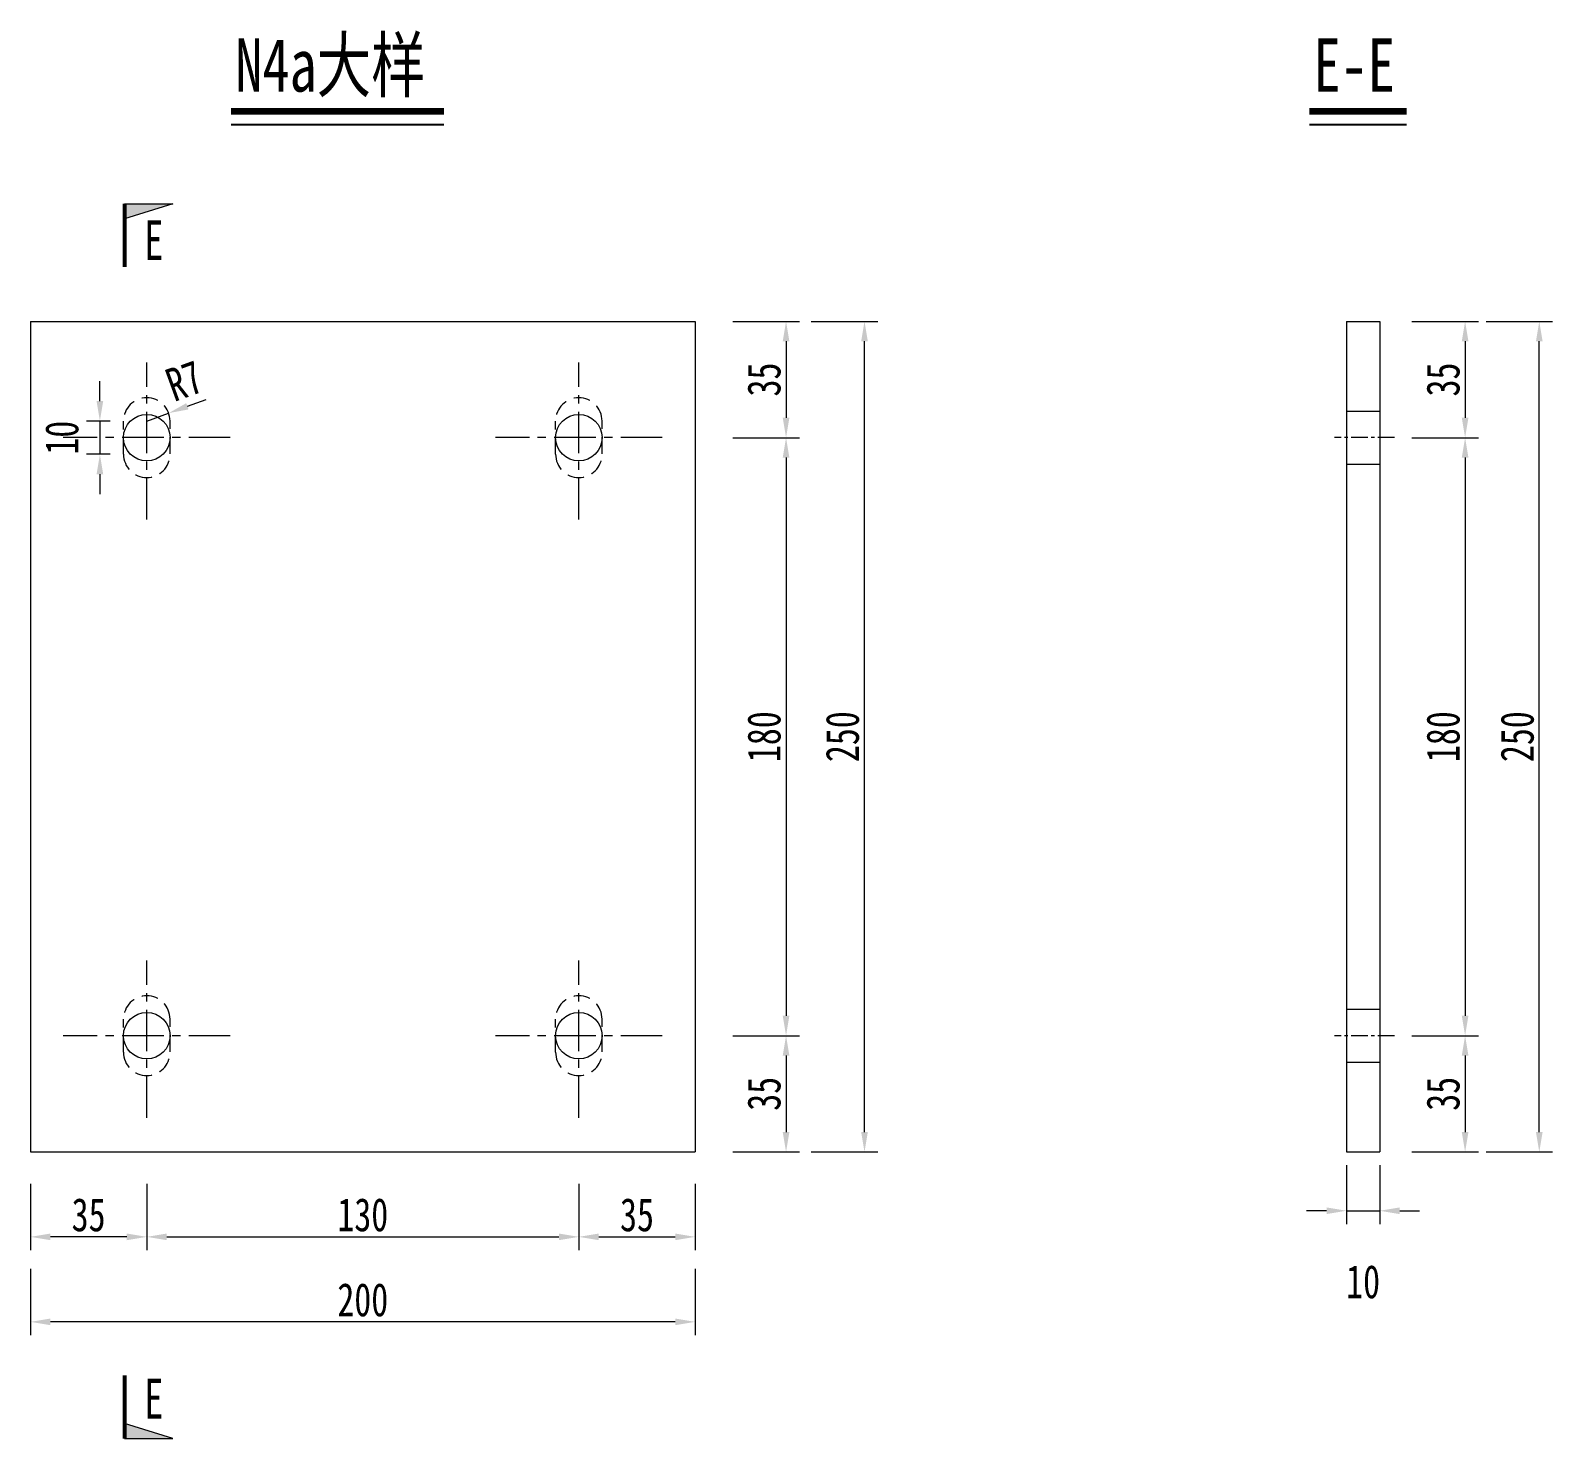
# Model space of a CAD drawing. Extents: x 98573 to 114325, y 0 to 100142.
# Drawn here: x 111206.5 to 111664.4, y 51992.3 to 52416.7 of the extents above; entities that cross this region are included whole.
import ezdxf
from ezdxf.enums import TextEntityAlignment as Align

# ---------------------------------------------------------------- set-up
doc = ezdxf.new("R2010")
doc.units = 0
doc.header["$MEASUREMENT"] = 0
doc.linetypes.add('CENTERX2', pattern=[4, 2.5, -0.5, 0.5, -0.5])
doc.linetypes.add('DASHED2', pattern=[0.375, 0.25, -0.125])
doc.layers.get('0').update_dxf_attribs({"lineweight": 13})
doc.layers.get('Defpoints').update_dxf_attribs({"color": 9, "lineweight": 5})
for name, color, linetype, lineweight in [('dashed', 4, 'DASHED2', 5), ('中心线', 2, 'CENTERX2', 15), ('文字', 7, 'Continuous', 5), ('文字说明', 7, 'Continuous', 5), ('标注', 4, 'Continuous', 13), ('钢板双线', 1, 'Continuous', 13)]:
    doc.layers.add(name, color=color, linetype=linetype, lineweight=lineweight)
doc.styles.get("Standard").update_dxf_attribs({"font": '仿宋_GB2312.ttf', "width": 0.75})
doc.dimstyles.new('0.1', dxfattribs={"dimscale": 0, "dimtxt": 2.5, "dimasz": 1.5, "dimexe": 1, "dimexo": 1, "dimgap": 0.4, "dimtad": 1, "dimdec": 1, "dimdsep": 46, "dimtxsty": 'Standard', "dimcen": 0.2, "dimclrd": 256, "dimclre": 256, "dimclrt": 256, "dimadec": 3, "dimazin": 2, "dimtfac": 1, "dimtdec": 1, "dimtmove": 2, "dimatfit": 3, "dimfxl": 4, "dimfxlon": 1, "dimtolj": 1, "dimtzin": 0, "dimlwd": -1, "dimlwe": -1, "dimarcsym": 0})

# ---------------------------------------------------------------- blocks, each defined once
blk = doc.blocks.new('*D701')
at = {"layer": 'Defpoints', "color": 0, "transparency": 16777216}
for p in [(111406.45, 52329.12), (111371.45, 52294.12), (111433.8, 52294.12)]:
    blk.add_point(p, dxfattribs=at)
at = {"layer": '标注', "transparency": 16777216}
for p, q in [((111417.8, 52329.12), (111437.8, 52329.12)), ((111417.8, 52294.12), (111437.8, 52294.12))]:
    blk.add_line(p, q, dxfattribs=at)
at = {"layer": '标注', "color": 4, "transparency": 16777216}
blk.add_line((111433.8, 52323.12), (111433.8, 52300.12), dxfattribs=at)
for points in [[(111432.8, 52323.12), (111434.8, 52323.12), (111433.8, 52329.12)], [(111432.8, 52300.12), (111434.8, 52300.12), (111433.8, 52294.12)]]:
    blk.add_solid(points, dxfattribs=at)
at = {"layer": '标注', "transparency": 16777216, "insert": (111427.2, 52311.62), "char_height": 10, "attachment_point": 5, "rotation": 90}
blk.add_mtext('\\A1;35', dxfattribs=at)
blk = doc.blocks.new('*D702')
at = {"layer": 'Defpoints', "color": 0, "transparency": 16777216}
for p in [(111361.45, 52294.12), (111371.45, 52114.12), (111433.8, 52114.12)]:
    blk.add_point(p, dxfattribs=at)
at = {"layer": '标注', "transparency": 16777216}
for p, q in [((111417.8, 52294.12), (111437.8, 52294.12)), ((111417.8, 52114.12), (111437.8, 52114.12))]:
    blk.add_line(p, q, dxfattribs=at)
at = {"layer": '标注', "color": 4, "transparency": 16777216}
blk.add_line((111433.8, 52288.12), (111433.8, 52120.12), dxfattribs=at)
for points in [[(111432.8, 52288.12), (111434.8, 52288.12), (111433.8, 52294.12)], [(111432.8, 52120.12), (111434.8, 52120.12), (111433.8, 52114.12)]]:
    blk.add_solid(points, dxfattribs=at)
at = {"layer": '标注', "transparency": 16777216, "insert": (111427.2, 52204.12), "char_height": 10, "attachment_point": 5, "rotation": 90}
blk.add_mtext('\\A1;180', dxfattribs=at)
blk = doc.blocks.new('*D703')
at = {"layer": 'Defpoints', "color": 0, "transparency": 16777216}
for p in [(111361.45, 52114.12), (111406.45, 52079.12), (111433.8, 52079.12)]:
    blk.add_point(p, dxfattribs=at)
at = {"layer": '标注', "transparency": 16777216}
for p, q in [((111417.8, 52114.12), (111437.8, 52114.12)), ((111417.8, 52079.12), (111437.8, 52079.12))]:
    blk.add_line(p, q, dxfattribs=at)
at = {"layer": '标注', "color": 4, "transparency": 16777216}
blk.add_line((111433.8, 52108.12), (111433.8, 52085.12), dxfattribs=at)
for points in [[(111432.8, 52108.12), (111434.8, 52108.12), (111433.8, 52114.12)], [(111432.8, 52085.12), (111434.8, 52085.12), (111433.8, 52079.12)]]:
    blk.add_solid(points, dxfattribs=at)
at = {"layer": '标注', "transparency": 16777216, "insert": (111427.2, 52096.62), "char_height": 10, "attachment_point": 5, "rotation": 90}
blk.add_mtext('\\A1;35', dxfattribs=at)
blk = doc.blocks.new('*D704')
at = {"layer": 'Defpoints', "color": 0, "transparency": 16777216}
for p in [(111241.45, 52114.12), (111206.45, 52079.12), (111206.45, 52053.57)]:
    blk.add_point(p, dxfattribs=at)
at = {"layer": '标注', "transparency": 16777216}
for p, q in [((111206.45, 52069.57), (111206.45, 52049.57)), ((111241.45, 52069.57), (111241.45, 52049.57))]:
    blk.add_line(p, q, dxfattribs=at)
at = {"layer": '标注', "color": 4, "transparency": 16777216}
blk.add_line((111235.45, 52053.57), (111212.45, 52053.57), dxfattribs=at)
for points in [[(111212.45, 52054.57), (111212.45, 52052.57), (111206.45, 52053.57)], [(111235.45, 52054.57), (111235.45, 52052.57), (111241.45, 52053.57)]]:
    blk.add_solid(points, dxfattribs=at)
at = {"layer": '标注', "transparency": 16777216, "insert": (111223.95, 52060.17), "char_height": 10, "attachment_point": 5}
blk.add_mtext('\\A1;35', dxfattribs=at)
blk = doc.blocks.new('*D705')
at = {"layer": 'Defpoints', "color": 0, "transparency": 16777216}
for p in [(111241.45, 52114.12), (111371.45, 52114.12), (111371.45, 52053.57)]:
    blk.add_point(p, dxfattribs=at)
at = {"layer": '标注', "transparency": 16777216}
for p, q in [((111241.45, 52069.57), (111241.45, 52049.57)), ((111371.45, 52069.57), (111371.45, 52049.57))]:
    blk.add_line(p, q, dxfattribs=at)
at = {"layer": '标注', "color": 4, "transparency": 16777216}
blk.add_line((111247.45, 52053.57), (111365.45, 52053.57), dxfattribs=at)
for points in [[(111247.45, 52054.57), (111247.45, 52052.57), (111241.45, 52053.57)], [(111365.45, 52054.57), (111365.45, 52052.57), (111371.45, 52053.57)]]:
    blk.add_solid(points, dxfattribs=at)
at = {"layer": '标注', "transparency": 16777216, "insert": (111306.45, 52060.17), "char_height": 10, "attachment_point": 5}
blk.add_mtext('\\A1;130', dxfattribs=at)
blk = doc.blocks.new('*D482')
at = {"layer": 'Defpoints', "color": 0, "transparency": 16777216}
for p in [(111371.45, 52114.12), (111406.45, 52079.12), (111406.45, 52053.57)]:
    blk.add_point(p, dxfattribs=at)
at = {"layer": '标注', "transparency": 16777216}
for p, q in [((111371.45, 52069.57), (111371.45, 52049.57)), ((111406.45, 52069.57), (111406.45, 52049.57))]:
    blk.add_line(p, q, dxfattribs=at)
at = {"layer": '标注', "color": 4, "transparency": 16777216}
blk.add_line((111377.45, 52053.57), (111400.45, 52053.57), dxfattribs=at)
for points in [[(111377.45, 52054.57), (111377.45, 52052.57), (111371.45, 52053.57)], [(111400.45, 52054.57), (111400.45, 52052.57), (111406.45, 52053.57)]]:
    blk.add_solid(points, dxfattribs=at)
at = {"layer": '标注', "transparency": 16777216, "insert": (111388.95, 52060.17), "char_height": 10, "attachment_point": 5}
blk.add_mtext('\\A1;35', dxfattribs=at)
blk = doc.blocks.new('*D706')
at = {"layer": 'Defpoints', "color": 0, "transparency": 16777216}
for p in [(111206.45, 52079.12), (111406.45, 52079.12), (111206.45, 52027.98)]:
    blk.add_point(p, dxfattribs=at)
at = {"layer": '标注', "transparency": 16777216}
for p, q in [((111206.45, 52043.98), (111206.45, 52023.98)), ((111406.45, 52043.98), (111406.45, 52023.98))]:
    blk.add_line(p, q, dxfattribs=at)
at = {"layer": '标注', "color": 4, "transparency": 16777216}
blk.add_line((111400.45, 52027.98), (111212.45, 52027.98), dxfattribs=at)
for points in [[(111212.45, 52028.98), (111212.45, 52026.98), (111206.45, 52027.98)], [(111400.45, 52028.98), (111400.45, 52026.98), (111406.45, 52027.98)]]:
    blk.add_solid(points, dxfattribs=at)
at = {"layer": '标注', "transparency": 16777216, "insert": (111306.45, 52034.58), "char_height": 10, "attachment_point": 5}
blk.add_mtext('\\A1;200', dxfattribs=at)
blk = doc.blocks.new('*D707')
at = {"layer": 'Defpoints', "color": 0, "transparency": 16777216}
for p in [(111406.45, 52329.12), (111457.4, 52329.12), (111406.45, 52079.12)]:
    blk.add_point(p, dxfattribs=at)
at = {"layer": '标注', "transparency": 16777216}
for p, q in [((111441.4, 52329.12), (111461.4, 52329.12)), ((111441.4, 52079.12), (111461.4, 52079.12))]:
    blk.add_line(p, q, dxfattribs=at)
at = {"layer": '标注', "color": 4, "transparency": 16777216}
blk.add_line((111457.4, 52085.12), (111457.4, 52323.12), dxfattribs=at)
for points in [[(111456.4, 52323.12), (111458.4, 52323.12), (111457.4, 52329.12)], [(111456.4, 52085.12), (111458.4, 52085.12), (111457.4, 52079.12)]]:
    blk.add_solid(points, dxfattribs=at)
at = {"layer": '标注', "transparency": 16777216, "insert": (111450.8, 52204.12), "char_height": 10, "attachment_point": 5, "rotation": 90}
blk.add_mtext('\\A1;250', dxfattribs=at)
blk = doc.blocks.new('*D708')
at = {"layer": 'Defpoints', "color": 0, "transparency": 16777216}
for p in [(111612.42, 52329.12), (111612.42, 52294.12), (111638.11, 52294.12)]:
    blk.add_point(p, dxfattribs=at)
at = {"layer": '标注', "transparency": 16777216}
for p, q in [((111622.11, 52329.12), (111642.11, 52329.12)), ((111622.11, 52294.12), (111642.11, 52294.12))]:
    blk.add_line(p, q, dxfattribs=at)
at = {"layer": '标注', "color": 4, "transparency": 16777216}
blk.add_line((111638.11, 52323.12), (111638.11, 52300.12), dxfattribs=at)
for points in [[(111637.11, 52323.12), (111639.11, 52323.12), (111638.11, 52329.12)], [(111637.11, 52300.12), (111639.11, 52300.12), (111638.11, 52294.12)]]:
    blk.add_solid(points, dxfattribs=at)
at = {"layer": '标注', "transparency": 16777216, "insert": (111631.51, 52311.62), "char_height": 10, "attachment_point": 5, "rotation": 90}
blk.add_mtext('\\A1;35', dxfattribs=at)
blk = doc.blocks.new('*D709')
at = {"layer": 'Defpoints', "color": 0, "transparency": 16777216}
for p in [(111612.42, 52294.12), (111607.81, 52114.12), (111638.11, 52114.12)]:
    blk.add_point(p, dxfattribs=at)
at = {"layer": '标注', "transparency": 16777216}
for p, q in [((111622.11, 52294.12), (111642.11, 52294.12)), ((111622.11, 52114.12), (111642.11, 52114.12))]:
    blk.add_line(p, q, dxfattribs=at)
at = {"layer": '标注', "color": 4, "transparency": 16777216}
blk.add_line((111638.11, 52288.12), (111638.11, 52120.12), dxfattribs=at)
for points in [[(111637.11, 52288.12), (111639.11, 52288.12), (111638.11, 52294.12)], [(111637.11, 52120.12), (111639.11, 52120.12), (111638.11, 52114.12)]]:
    blk.add_solid(points, dxfattribs=at)
at = {"layer": '标注', "transparency": 16777216, "insert": (111631.51, 52204.12), "char_height": 10, "attachment_point": 5, "rotation": 90}
blk.add_mtext('\\A1;180', dxfattribs=at)
blk = doc.blocks.new('*D710')
at = {"layer": 'Defpoints', "color": 0, "transparency": 16777216}
for p in [(111607.81, 52114.12), (111607.42, 52079.12), (111638.11, 52079.12)]:
    blk.add_point(p, dxfattribs=at)
at = {"layer": '标注', "transparency": 16777216}
for p, q in [((111622.11, 52114.12), (111642.11, 52114.12)), ((111622.11, 52079.12), (111642.11, 52079.12))]:
    blk.add_line(p, q, dxfattribs=at)
at = {"layer": '标注', "color": 4, "transparency": 16777216}
blk.add_line((111638.11, 52108.12), (111638.11, 52085.12), dxfattribs=at)
for points in [[(111637.11, 52108.12), (111639.11, 52108.12), (111638.11, 52114.12)], [(111637.11, 52085.12), (111639.11, 52085.12), (111638.11, 52079.12)]]:
    blk.add_solid(points, dxfattribs=at)
at = {"layer": '标注', "transparency": 16777216, "insert": (111631.51, 52096.62), "char_height": 10, "attachment_point": 5, "rotation": 90}
blk.add_mtext('\\A1;35', dxfattribs=at)
blk = doc.blocks.new('*D711')
at = {"layer": 'Defpoints', "color": 0, "transparency": 16777216}
for p in [(111612.42, 52329.12), (111660.42, 52329.12), (111612.42, 52079.12)]:
    blk.add_point(p, dxfattribs=at)
at = {"layer": '标注', "transparency": 16777216}
for p, q in [((111644.42, 52329.12), (111664.42, 52329.12)), ((111644.42, 52079.12), (111664.42, 52079.12))]:
    blk.add_line(p, q, dxfattribs=at)
at = {"layer": '标注', "color": 4, "transparency": 16777216}
blk.add_line((111660.42, 52085.12), (111660.42, 52323.12), dxfattribs=at)
for points in [[(111659.42, 52323.12), (111661.42, 52323.12), (111660.42, 52329.12)], [(111659.42, 52085.12), (111661.42, 52085.12), (111660.42, 52079.12)]]:
    blk.add_solid(points, dxfattribs=at)
at = {"layer": '标注', "transparency": 16777216, "insert": (111653.82, 52204.12), "char_height": 10, "attachment_point": 5, "rotation": 90}
blk.add_mtext('\\A1;250', dxfattribs=at)
blk = doc.blocks.new('*D712')
at = {"layer": 'Defpoints', "color": 0, "transparency": 16777216}
for p in [(111602.42, 52079.12), (111612.42, 52079.12), (111612.42, 52061.42)]:
    blk.add_point(p, dxfattribs=at)
at = {"layer": '标注', "transparency": 16777216}
for p, q in [((111602.42, 52075.12), (111602.42, 52057.42)), ((111612.42, 52075.12), (111612.42, 52057.42))]:
    blk.add_line(p, q, dxfattribs=at)
at = {"layer": '标注', "color": 4, "transparency": 16777216}
for p, q in [((111596.42, 52061.42), (111590.42, 52061.42)), ((111602.42, 52061.42), (111612.42, 52061.42)), ((111618.42, 52061.42), (111624.42, 52061.42))]:
    blk.add_line(p, q, dxfattribs=at)
for points in [[(111596.42, 52062.42), (111596.42, 52060.42), (111602.42, 52061.42)], [(111618.42, 52062.42), (111618.42, 52060.42), (111612.42, 52061.42)]]:
    blk.add_solid(points, dxfattribs=at)
at = {"layer": '标注', "transparency": 16777216, "insert": (111607.42, 52040.02), "char_height": 10, "attachment_point": 5}
blk.add_mtext('\\A1;10', dxfattribs=at)
blk = doc.blocks.new('2')
blk.add_hatch(color=256).paths.add_polyline_path([(284.16, 510.9), (287.79, 509.77), (287.79, 510.9)])
for p, q in [((287.79, 510.9), (284.16, 510.9)), ((284.16, 510.9), (287.79, 509.77))]:
    blk.add_line(p, q)
at = {"const_width": 0.3}
blk.add_lwpolyline([(287.79, 506.15), (287.79, 510.9)], dxfattribs=at)
at = {"width": 0.7}
blk.add_attdef('A', text='', height=3.5, dxfattribs=at).set_placement((285.6, 507.89), align=Align.MIDDLE_CENTER)
blk = doc.blocks.new('*D569')
at = {"layer": 'Defpoints', "color": 0, "transparency": 16777216}
for p in [(111248.04, 52301.51), (111241.45, 52299.12)]:
    blk.add_point(p, dxfattribs=at)
at = {"layer": '标注', "color": 4, "transparency": 16777216}
for p, q in [((111253.68, 52303.56), (111259.32, 52305.6)), ((111241.45, 52299.12), (111248.04, 52301.51))]:
    blk.add_line(p, q, dxfattribs=at)
blk.add_solid([(111253.33, 52304.5), (111254.02, 52302.62), (111248.04, 52301.51)], dxfattribs=at)
at = {"layer": '标注', "transparency": 16777216, "insert": (111252.76, 52311.27), "char_height": 10, "attachment_point": 5, "rotation": 19.9398}
blk.add_mtext('\\A1;R7', dxfattribs=at)
blk = doc.blocks.new('*D570')
at = {"layer": 'Defpoints', "color": 0, "transparency": 16777216}
for p in [(111234.45, 52299.12), (111227.35, 52289.12), (111234.45, 52289.12)]:
    blk.add_point(p, dxfattribs=at)
at = {"layer": '标注', "color": 4, "transparency": 16777216}
for p, q in [((111227.35, 52305.12), (111227.35, 52311.12)), ((111227.35, 52299.12), (111227.35, 52289.12)), ((111227.35, 52283.12), (111227.35, 52277.12))]:
    blk.add_line(p, q, dxfattribs=at)
at = {"layer": '标注', "transparency": 16777216}
for p, q in [((111230.45, 52299.12), (111223.35, 52299.12)), ((111230.45, 52289.12), (111223.35, 52289.12))]:
    blk.add_line(p, q, dxfattribs=at)
at = {"layer": '标注', "color": 4, "transparency": 16777216}
for points in [[(111226.35, 52305.12), (111228.35, 52305.12), (111227.35, 52299.12)], [(111226.35, 52283.12), (111228.35, 52283.12), (111227.35, 52289.12)]]:
    blk.add_solid(points, dxfattribs=at)
at = {"layer": '标注', "transparency": 16777216, "insert": (111215.95, 52294.12), "char_height": 10, "attachment_point": 5, "rotation": 90}
blk.add_mtext('\\A1;10', dxfattribs=at)

msp = doc.modelspace()

# ---------------------------------------------------------------- linework, layer by layer
for centre in [(111241.4547, 52294.12422), (111371.4547, 52294.12422), (111241.4547, 52114.12422), (111371.4547, 52114.12422)]:
    msp.add_circle(centre, 7)
at = {"layer": 'dashed', "ltscale": 20}
for p, q in [((111234.4547, 52289.12422), (111234.4547, 52299.12422)), ((111248.4547, 52289.23878), (111248.4547, 52299.23878)), ((111364.4547, 52289.12422), (111364.4547, 52299.12422)), ((111378.4547, 52289.23878), (111378.4547, 52299.23878)), ((111234.4547, 52109.12422), (111234.4547, 52119.12422)), ((111248.4547, 52109.23878), (111248.4547, 52119.23878)), ((111364.4547, 52109.12422), (111364.4547, 52119.12422)), ((111378.4547, 52109.23878), (111378.4547, 52119.23878))]:
    msp.add_line(p, q, dxfattribs=at)
for centre, start, end in [((111241.4547, 52299.12422), 0, 180), ((111371.4547, 52299.12422), 0, 180), ((111241.4547, 52289.12422), 180, 0), ((111371.4547, 52289.12422), 180, 0), ((111241.4547, 52119.12422), 0, 180), ((111371.4547, 52119.12422), 0, 180), ((111241.4547, 52109.12422), 180, 0), ((111371.4547, 52109.12422), 180, 0)]:
    msp.add_arc(centre, 7, start, end, dxfattribs=at)
at = {"layer": '中心线', "ltscale": 5}
for p, q in [((111241.4547, 52269.44158), (111241.4547, 52316.72508)), ((111371.4547, 52269.44158), (111371.4547, 52316.72508)), ((111266.5604, 52294.12422), (111216.349, 52294.12422)), ((111396.5604, 52294.12422), (111346.349, 52294.12422)), ((111241.4547, 52089.44158), (111241.4547, 52136.72508)), ((111371.4547, 52089.44158), (111371.4547, 52136.72508)), ((111266.5604, 52114.12422), (111216.349, 52114.12422)), ((111396.5604, 52114.12422), (111346.349, 52114.12422))]:
    msp.add_line(p, q, dxfattribs=at)
at = {"layer": '中心线', "ltscale": 2}
for p, q in [((111616.8147, 52294.12422), (111598.81359, 52294.12422)), ((111616.8147, 52114.12422), (111598.81359, 52114.12422))]:
    msp.add_line(p, q, dxfattribs=at)
at = {"layer": '文字', "const_width": 2}
for points in [[(111266.81205, 52392.30002), (111330.85862, 52392.30002)], [(111591.22476, 52392.30002), (111620.48234, 52392.30002)]]:
    msp.add_lwpolyline(points, dxfattribs=at)
at = {"layer": '文字', "ltscale": 100, "const_width": 0.6}
for points in [[(111266.81205, 52388.30002), (111330.85862, 52388.30002)], [(111591.22476, 52388.30002), (111620.48234, 52388.30002)]]:
    msp.add_lwpolyline(points, dxfattribs=at)
at = {"layer": '钢板双线'}
for p, q in [((111206.4547, 52329.12422), (111406.4547, 52329.12422)), ((111206.4547, 52329.12422), (111206.4547, 52079.12422)), ((111406.4547, 52329.12422), (111406.4547, 52079.12422)), ((111602.42182, 52329.12422), (111602.42182, 52079.12422)), ((111602.42182, 52329.12422), (111612.42182, 52329.12422)), ((111612.42182, 52329.12422), (111612.42182, 52079.12422)), ((111602.42182, 52302.12422), (111612.42182, 52302.12422)), ((111602.42182, 52286.12422), (111612.42182, 52286.12422)), ((111602.42182, 52122.12422), (111612.42182, 52122.12422)), ((111602.42182, 52106.12422), (111612.42182, 52106.12422)), ((111206.4547, 52079.12422), (111406.4547, 52079.12422)), ((111602.42182, 52079.12422), (111612.42182, 52079.12422))]:
    msp.add_line(p, q, dxfattribs=at)

# ---------------------------------------------------------------- block references
ref = msp.add_blockref('2', (112385.95207, 50320.92133), dxfattribs=dict(xscale=-4, yscale=4, zscale=4))
ref.add_attrib('A', 'E', dxfattribs={"height": 12, "width": 0.7}).set_placement((111243.5594, 52353.58533), align=Align.MIDDLE_CENTER)
ref = msp.add_blockref('2', (112385.95207, 54036.43776), dxfattribs=dict(xscale=4, yscale=4, zscale=4, rotation=180))
ref.add_attrib('A', 'E', dxfattribs={"height": 12, "width": 0.7}).set_placement((111243.5594, 52004.87646), align=Align.MIDDLE_CENTER)

# ---------------------------------------------------------------- texts
at = {"layer": '文字说明', "width": 0.75}
for s, p in [('N4a大样', (111268.09176, 52398.30002)), ('E-E', (111592.50447, 52398.30002))]:
    msp.add_text(s, height=16, dxfattribs=at).set_placement(p)

# ---------------------------------------------------------------- dimensions: what is measured, and where the dimension line sits
at = {"layer": '标注'}
for base, p1, p2, picture, middle in [((111433.80179, 52294.12422), (111406.4547, 52329.12422), (111371.4547, 52294.12422), '*D701', (111427.20179, 52311.62422)), ((111457.39779, 52329.12422), (111406.4547, 52079.12422), (111406.4547, 52329.12422), '*D707', (111450.79779, 52204.12422)), ((111638.11411, 52294.12422), (111612.42182, 52329.12422), (111612.42182, 52294.12422), '*D708', (111631.51411, 52311.62422)), ((111660.41652, 52329.12422), (111612.42182, 52079.12422), (111612.42182, 52329.12422), '*D711', (111653.81652, 52204.12422)), ((111227.34551, 52289.12422), (111234.4547, 52299.12422), (111234.4547, 52289.12422), '*D570', (111215.94551, 52294.12422)), ((111433.80179, 52114.12422), (111361.4547, 52294.12422), (111371.4547, 52114.12422), '*D702', (111427.20179, 52204.12422)), ((111638.11411, 52114.12422), (111612.42182, 52294.12422), (111607.81415, 52114.12422), '*D709', (111631.51411, 52204.12422)), ((111433.80179, 52079.12422), (111361.4547, 52114.12422), (111406.4547, 52079.12422), '*D703', (111427.20179, 52096.62422)), ((111638.11411, 52079.12422), (111607.81415, 52114.12422), (111607.42182, 52079.12422), '*D710', (111631.51411, 52096.62422))]:
    dim = msp.add_linear_dim(base=base, p1=p1, p2=p2, angle=90, dimstyle='0.1', override={"dimscale": 4, "dimclrd": 4}, dxfattribs=at)
    dim.commit()
    dim.dimension.update_dxf_attribs({"geometry": picture, "text_midpoint": middle})
dim = msp.add_radius_dim(center=(111241.4547, 52299.12422), mpoint=(111248.03507, 52301.51144), dimstyle='0.1', override={"dimscale": 4, "dimclrd": 4}, dxfattribs=at)
dim.commit()
dim.dimension.update_dxf_attribs({"geometry": '*D569', "text_midpoint": (111252.75849, 52311.27021), "dimtype": 164})
for base, p1, p2, picture, middle in [((111206.4547, 52053.56825), (111241.4547, 52114.12422), (111206.4547, 52079.12422), '*D704', (111223.9547, 52060.16825)), ((111371.4547, 52053.56825), (111241.4547, 52114.12422), (111371.4547, 52114.12422), '*D705', (111306.4547, 52060.16825)), ((111406.4547, 52053.56825), (111371.4547, 52114.12422), (111406.4547, 52079.12422), '*D482', (111388.9547, 52060.16825)), ((111206.4547, 52027.98129), (111406.4547, 52079.12422), (111206.4547, 52079.12422), '*D706', (111306.4547, 52034.58129)), ((111612.42182, 52061.41523), (111602.42182, 52079.12422), (111612.42182, 52079.12422), '*D712', (111607.42182, 52040.01523))]:
    dim = msp.add_linear_dim(base=base, p1=p1, p2=p2, dimstyle='0.1', override={"dimscale": 4, "dimclrd": 4}, dxfattribs=at)
    dim.commit()
    dim.dimension.update_dxf_attribs({"geometry": picture, "text_midpoint": middle})

doc.saveas('drawing.dxf')
